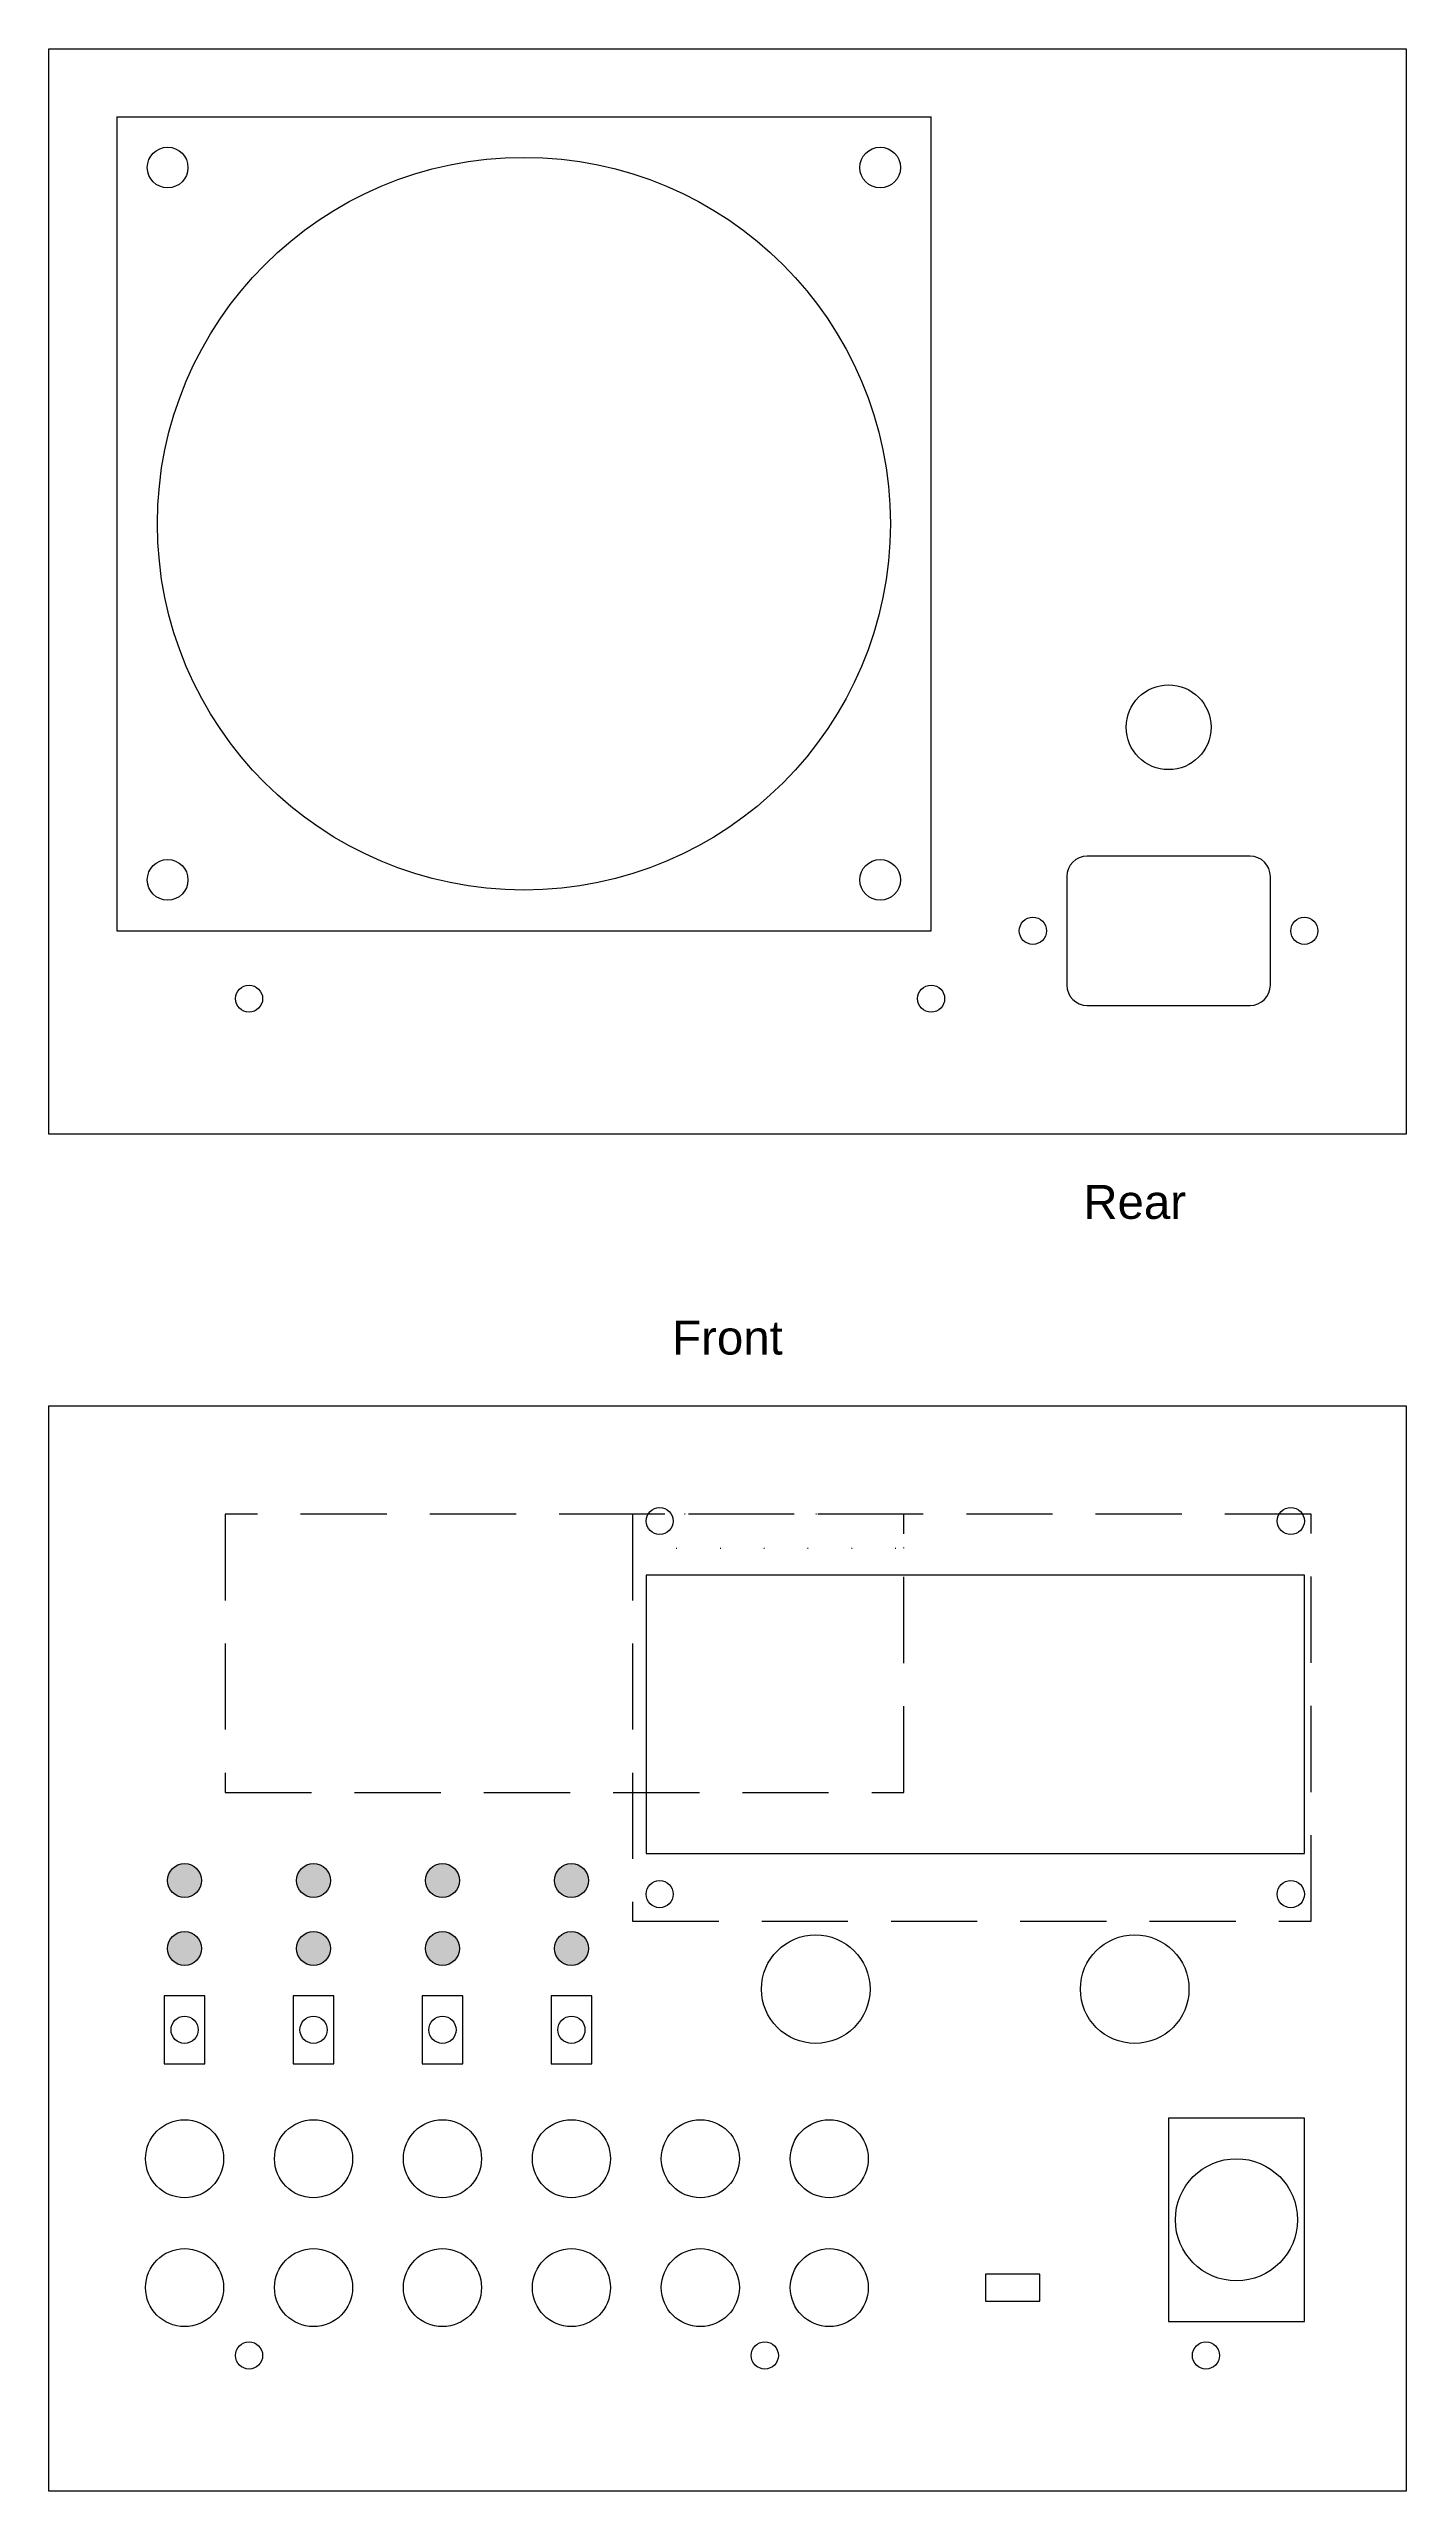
# Model space of a CAD drawing. Header units: millimetres. Extents: x 0 to 450, y 0 to 360.
# Drawn here: x 0 to 200, y 0 to 360 of the extents above; entities that cross this region are included whole.
import ezdxf

# ---------------------------------------------------------------- set-up
doc = ezdxf.new("R2010")
doc.units = ezdxf.units.MM
doc.linetypes.add('DASHED', pattern=[19.05, 12.7, -6.35])
doc.linetypes.add('DOT', pattern=[6.35, 0, -6.35])
doc.layers.get('0').update_dxf_attribs({"linetype": 'CONTINUOUS', "lineweight": 25, "true_color": 0x000000})
doc.styles.add('textstyle1', font='')
doc.styles.add('textstyle2', font='')
doc.styles.get('textstyle1').set_extended_font_data('Impact')
doc.styles.get('textstyle2').set_extended_font_data('Impact')

# ---------------------------------------------------------------- blocks, each defined once
blk = doc.blocks.new('display')
at = {"color": 252, "linetype": 'DASHED', "true_color": 0xa0a0a4}
for p, q in [((-60, 60), (-160, 60)), ((-160, 60), (-160, 19)), ((0, 60), (-100, 60)), ((-100, 60), (-100, 0)), ((-60, 19), (-60, 60)), ((0, 0), (0, 60)), ((-160, 19), (-60, 19)), ((-100, 0), (0, 0))]:
    blk.add_line(p, q, dxfattribs=at)
at = {"color": 252, "linetype": 'DOT', "true_color": 0xa0a0a4}
for p, q in [((-60, 60), (-100, 60)), ((-100, 60), (-100, 55)), ((-60, 55), (-60, 60)), ((-100, 55), (-60, 55))]:
    blk.add_line(p, q, dxfattribs=at)
for p, q in [((-1, 51), (-98, 51)), ((-98, 51), (-98, 10)), ((-1, 10), (-1, 51)), ((-98, 10), (-1, 10))]:
    blk.add_line(p, q)
for centre in [(-96, 59), (-3, 59), (-96, 4), (-3, 4)]:
    blk.add_circle(centre, 2)
blk = doc.blocks.new('on_switch')
for p, q in [((20, 30), (0, 30)), ((0, 30), (0, 0)), ((20, 0), (20, 30)), ((0, 0), (20, 0))]:
    blk.add_line(p, q)
blk.add_circle((10, 15), 9)
blk = doc.blocks.new('usb')
for p, q in [((4, 4), (-4, 4)), ((-4, 4), (-4, 0)), ((4, 0), (4, 4)), ((-4, 0), (4, 0))]:
    blk.add_line(p, q)
blk = doc.blocks.new('channel_pos')
at = {"true_color": 0xffff00}
h = blk.add_hatch(color=2, dxfattribs=at)
edge = h.paths.add_edge_path()
edge.add_arc((0, 60), 2.5, 0, 360)
at = {"true_color": 0xff0000}
h = blk.add_hatch(color=1, dxfattribs=at)
edge = h.paths.add_edge_path()
edge.add_arc((0, 50), 2.5, 0, 360)
for p, q in [((3, 43), (-3, 43)), ((-3, 43), (-3, 33)), ((3, 33), (3, 43)), ((-3, 33), (3, 33))]:
    blk.add_line(p, q)
for centre, radius in [((0, 60), 2.5), ((0, 50), 2.5), ((0, 38), 2), ((0, 0), 5.75)]:
    blk.add_circle(centre, radius)
at = {"color": 1, "true_color": 0xff0000}
blk.add_circle((0, 19), 5.75, dxfattribs=at)
blk = doc.blocks.new('channel_neg')
at = {"true_color": 0xffff00}
h = blk.add_hatch(color=2, dxfattribs=at)
edge = h.paths.add_edge_path()
edge.add_arc((0, 60), 2.5, 0, 360)
at = {"true_color": 0x0000ff}
h = blk.add_hatch(color=5, dxfattribs=at)
edge = h.paths.add_edge_path()
edge.add_arc((0, 50), 2.5, 0, 360)
for p, q in [((3, 43), (-3, 43)), ((-3, 43), (-3, 33)), ((3, 33), (3, 43)), ((-3, 33), (3, 33))]:
    blk.add_line(p, q)
for centre, radius in [((0, 60), 2.5), ((0, 50), 2.5), ((0, 38), 2), ((0, 0), 5.75)]:
    blk.add_circle(centre, radius)
at = {"color": 5, "true_color": 0x0000ff}
blk.add_circle((0, 19), 5.75, dxfattribs=at)
blk = doc.blocks.new('fan_front')
for p, q in [((0, 0), (0, -120)), ((0, 0), (120, 0)), ((120, -120), (120, 0)), ((0, -120), (120, -120))]:
    blk.add_line(p, q)
for centre, radius in [((7.5, -7.5), 3), ((60, -60), 54), ((112.5, -7.5), 3), ((7.5, -112.5), 3), ((112.5, -112.5), 3)]:
    blk.add_circle(centre, radius)

msp = doc.modelspace()

# ---------------------------------------------------------------- linework, layer by layer
for p, q in [((0, 200), (0, 360)), ((0, 360), (200, 360)), ((200, 360), (200, 200)), ((150, 238), (150, 222)), ((177, 241), (153, 241)), ((180, 222), (180, 238)), ((153, 219), (177, 219)), ((200, 200), (0, 200)), ((0, 0), (0, 160)), ((0, 160), (200, 160)), ((200, 160), (200, 0)), ((200, 0), (0, 0)), ((0, 0), (0, 0))]:
    msp.add_line(p, q)
for centre, radius in [((165, 260), 6.25), ((145, 230), 2), ((185, 230), 2), ((29.5, 220), 2), ((130, 220), 2), ((113, 74), 8), ((160, 74), 8), ((96, 30), 5.75), ((115, 30), 5.75), ((29.5, 20), 2), ((105.5, 20), 2), ((170.5, 20), 2)]:
    msp.add_circle(centre, radius)
at = {"color": 1, "true_color": 0xff0000}
msp.add_circle((96, 49), 5.75, dxfattribs=at)
at = {"color": 5, "true_color": 0x0000ff}
msp.add_circle((115, 49), 5.75, dxfattribs=at)
for centre, start, end in [((153, 238), 90, 180), ((177, 238), 0, 90), ((153, 222), 180, 270), ((177, 222), 270, 0)]:
    msp.add_arc(centre, 3, start, end)

# ---------------------------------------------------------------- block references
for name, p in [('fan_front', (10, 350)), ('display', (186, 84)), ('channel_pos', (20, 30)), ('channel_pos', (39, 30)), ('channel_pos', (58, 30)), ('channel_neg', (77, 30)), ('on_switch', (165, 25)), ('usb', (142, 28))]:
    msp.add_blockref(name, p)

# ---------------------------------------------------------------- texts
at = {"char_height": 1, "attachment_point": 5}
for s, insert, style in [('\\fHelvetica|b0|i0|c0|p0;\\H5;Rear', (160, 190), 'textstyle2'), ('\\fHelvetica|b0|i0|c0|p0;\\H5;Front', (100, 170), 'textstyle1')]:
    msp.add_mtext(s, dxfattribs=dict(at, insert=insert, style=style))

doc.saveas('drawing.dxf')
